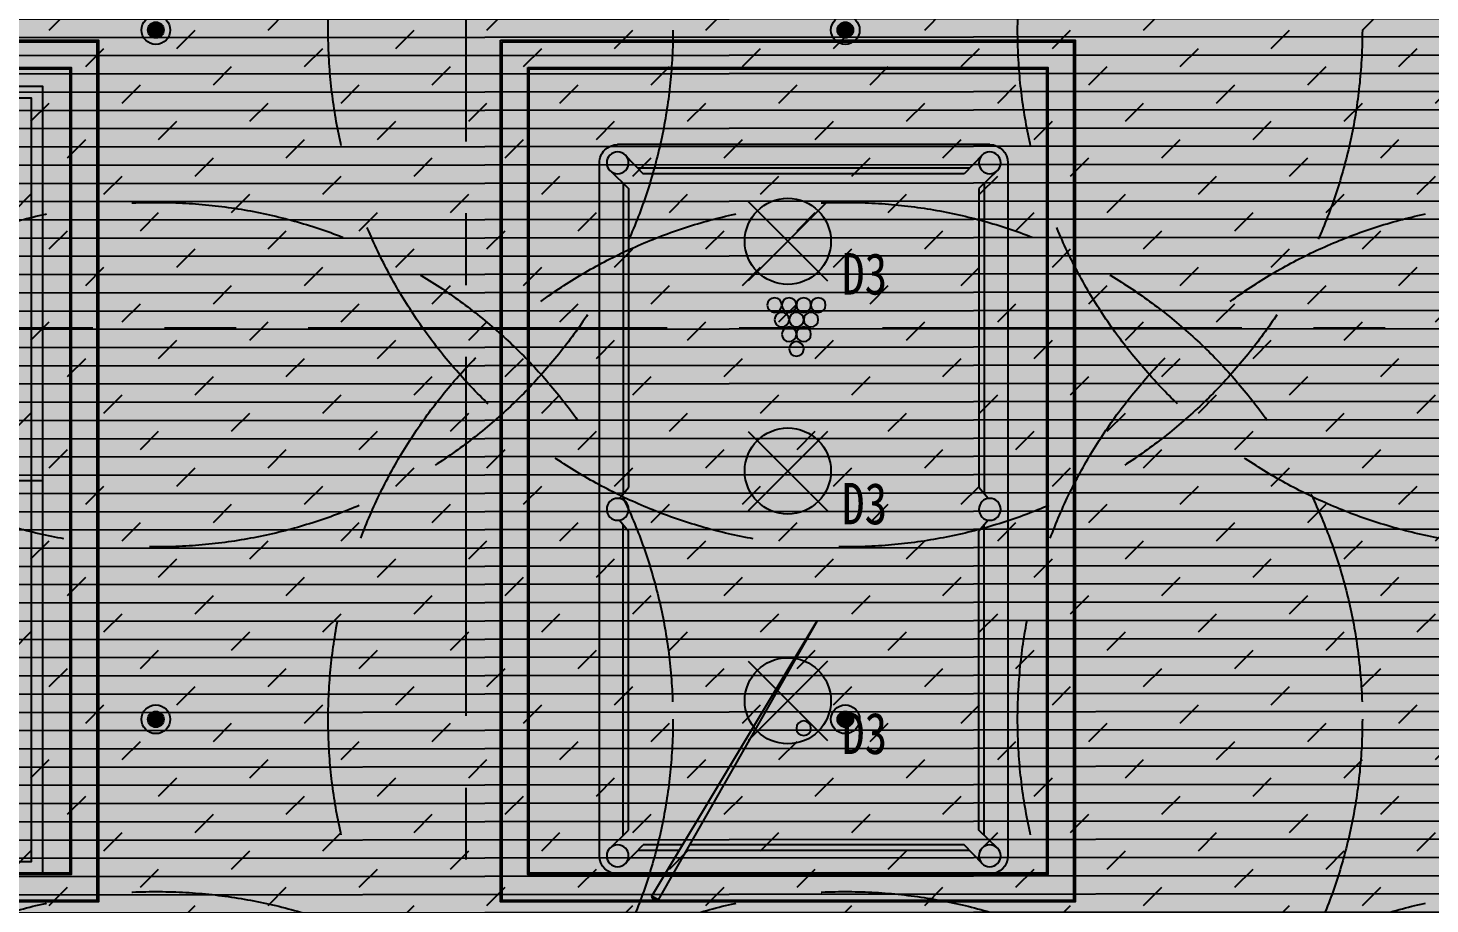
# Model space of a CAD drawing. Header units: millimetres. Extents: x -86392818 to -86307589, y 1129347621 to 1129375919.
# Drawn here: x -86329814 to -86324934, y 1129362966 to 1129366016 of the extents above; entities that cross this region are included whole.
import ezdxf
from ezdxf.enums import TextEntityAlignment as Align

# ---------------------------------------------------------------- set-up
doc = ezdxf.new("R2010")
doc.units = ezdxf.units.MM
doc.header["$LTSCALE"] = 1000
doc.linetypes.add('CENTER', pattern=[2, 1.25, -0.25, 0.25, -0.25])
doc.linetypes.add('DASH', pattern=[0.35, 0.25, -0.1])
doc.layers.get('Defpoints').update_dxf_attribs({"color": 250})
for name, color, linetype in [('A—轴线', 1, 'CENTER'), ('C—平顶—喷淋', 5, 'Continuous'), ('C—平顶—灯具', 1, 'Continuous'), ('C—平顶—轮廓线', 4, 'Continuous'), ('F—地坪—hatch', 8, 'Continuous'), ('P—平面—移动家具1', 165, 'Continuous')]:
    doc.layers.add(name, color=color, linetype=linetype)
doc.styles.add('黑体', font='simhei.ttf')

# ---------------------------------------------------------------- blocks, each defined once
blk = doc.blocks.new('A$C382B1C0A')
at = {"color": 0, "linetype": 'Continuous'}
blk.add_line((1369.999818149343, 1525.000078290497), (1369.999818149343, 7.829049718566239e-05), dxfattribs=at)
blk.add_lwpolyline([(2.9998181493429, 1525.000078290497), (2742.999818149343, 1525.000078290497), (2742.999818149343, 7.829049718566239e-05), (2.9998181493429, 7.829049718566239e-05)], close=True, dxfattribs=at)
at = {"color": 8}
blk.add_lwpolyline([(42.99981814935018, 1485.000078290497), (2702.999818149343, 1485.000078290497), (2702.999818149343, 40.00007829049719), (42.99981814935018, 40.00007829049719)], close=True, dxfattribs=at)
at = {"color": 8, "linetype": 'Continuous'}
for points in [[(272.4987297051921, 783.5421387835231), (157.7768331236439, 783.5421387835231), (157.7768331236439, 799.3663646644854), (272.4987297051921, 799.3663646644854)], [(2473.500906593494, 783.5421387835231), (2588.222803175042, 783.5421387835231), (2588.222803175042, 799.3663646644854), (2473.500906593494, 799.3663646644854)]]:
    blk.add_lwpolyline(points, close=True, dxfattribs=at)
at = {"color": 8, "linetype": 'Continuous', "extrusion": (0, 0, -1)}
blk.add_ellipse((328.6341090516507, 793.6466954810603), major_axis=(-75.74682220893446, -9.276003975891509e-15), ratio=0.9372760461573266, dxfattribs=at)
at = {"color": 8, "linetype": 'Continuous'}
blk.add_ellipse((2417.365527247035, 793.6466954810603), major_axis=(75.74682220893446, 9.276003975891509e-15), ratio=0.9372760461573266, dxfattribs=at)
blk = doc.blocks.new('snooker')
at = {"linetype": 'ByBlock'}
for p, q in [((0, 1.422399999999982), (-2.413000000000011, 1.422399999999982)), ((0, 1.422399999999982), (-2.413000000000011, 1.422399999999982)), ((-2.386550300123645, 1.3853496998764), (-2.324100000000044, 1.320799999999991)), ((-2.386550300123645, 1.3853496998764), (-2.324100000000044, 1.320799999999991)), ((-0.02644969987647983, 1.3853496998764), (-0.0888999999999669, 1.320799999999991)), ((-0.02644969987647983, 1.3853496998764), (-0.0888999999999669, 1.320799999999991)), ((-2.476499999999987, 1.358900000000006), (-2.476499999999987, 0.2554934691999904)), ((-2.476499999999987, 1.358900000000006), (-2.476499999999987, 0.2554934691999904)), ((-2.439360200119722, 1.332539799880323), (-2.374900000000025, 1.269999999999982)), ((-2.439360200119722, 1.332539799880323), (-2.374900000000025, 1.269999999999982)), ((-2.342530417800049, 1.339849999999984), (-1.259840000000054, 1.339849999999984)), ((-2.342530417800049, 1.339849999999984), (-1.259840000000054, 1.339849999999984)), ((-2.324100000000044, 1.320799999999991), (-1.282699999999977, 1.320799999999991)), ((-2.324100000000044, 1.320799999999991), (-1.282699999999977, 1.320799999999991)), ((-1.244131071468701, 1.352940766817966), (-1.282699999999977, 1.320799999999991)), ((-1.244131071468701, 1.352940766817966), (-1.282699999999977, 1.320799999999991)), ((-1.16886892853131, 1.352940766817966), (-1.130300000000034, 1.320799999999991)), ((-1.16886892853131, 1.352940766817966), (-1.130300000000034, 1.320799999999991)), ((-0.07046958220007582, 1.339849999999984), (-1.153160000000071, 1.339849999999984)), ((-0.07046958220007582, 1.339849999999984), (-1.153160000000071, 1.339849999999984)), ((-0.0888999999999669, 1.320799999999991), (-1.130300000000034, 1.320799999999991)), ((-0.0888999999999669, 1.320799999999991), (-1.130300000000034, 1.320799999999991)), ((0.02636020011959772, 1.332539799880323), (-0.03809999999998581, 1.269999999999982)), ((0.02636020011959772, 1.332539799880323), (-0.03809999999998581, 1.269999999999982)), ((0.06349999999997635, 1.358900000000006), (0.06349999999997635, 0.06350000000000477)), ((0.06349999999997635, 1.358900000000006), (0.06349999999997635, 0.06350000000000477)), ((-2.393950000000018, 1.288482462399998), (-2.393950000000018, 0.30250625299999)), ((-2.393950000000018, 1.288482462399998), (-2.393950000000018, 0.30250625299999)), ((-2.374900000000025, 1.269999999999982), (-2.374900000000025, 0.3133553549999988)), ((-2.374900000000025, 1.269999999999982), (-2.374900000000025, 0.3133553549999988)), ((-0.03809999999998581, 1.269999999999982), (-0.03809999999998581, 0.1524000000000001)), ((-0.03809999999998581, 1.269999999999982), (-0.03809999999998581, 0.1524000000000001)), ((-0.01904999999999291, 1.288482462399998), (-0.01904999999999291, 0.1339175381784514)), ((-0.01904999999999291, 1.288482462399998), (-0.01904999999999291, 0.1339175381784514)), ((-1.59455264020005, 0.7577684107999971), (-2.565954913800056, 0.2045482828000047)), ((-1.59455264020005, 0.7577684107999971), (-2.565954913800056, 0.2045482828000047)), ((-2.552886715400064, 0.182767960599989), (-1.59455264020005, 0.7577684107999971)), ((-2.552886715400064, 0.182767960599989), (-1.59455264020005, 0.7577684107999971)), ((-2.393950000000018, 0.278129999999976), (-2.393950000000018, 0.1339175375999844)), ((-2.393950000000018, 0.278129999999976), (-2.393950000000018, 0.1339175375999844)), ((-2.374900000000025, 0.2895599999999945), (-2.374900000000025, 0.1524000000000001)), ((-2.374900000000025, 0.2895599999999945), (-2.374900000000025, 0.1524000000000001)), ((-2.565954913800056, 0.2045482828000047), (-2.552886715400064, 0.182767960599989)), ((-2.565954913800056, 0.2045482828000047), (-2.552886715400064, 0.182767960599989)), ((-2.476499999999987, 0.2286000000000001), (-2.476499999999987, 0.06350000000000477)), ((-2.476499999999987, 0.2286000000000001), (-2.476499999999987, 0.06350000000000477)), ((-2.439360200119722, 0.08986020011965934), (-2.374900000000025, 0.1524000000000001)), ((-2.439360200119722, 0.08986020011965934), (-2.374900000000025, 0.1524000000000001)), ((0.02636020011959772, 0.08986020011965934), (-0.03809999999998581, 0.1524000000000001)), ((0.02636020011959772, 0.08986020011965934), (-0.03809999999998581, 0.1524000000000001)), ((-2.386550300123645, 0.03705030012358179), (-2.324100000000044, 0.1015999999999906)), ((-2.386550300123645, 0.03705030012358179), (-2.324100000000044, 0.1015999999999906)), ((-2.324100000000044, 0.1015999999999906), (-1.282699999999977, 0.1015999999999906)), ((-2.324100000000044, 0.1015999999999906), (-1.282699999999977, 0.1015999999999906)), ((-1.244131071468701, 0.06945923318201608), (-1.282699999999977, 0.1015999999999906)), ((-1.244131071468701, 0.06945923318201608), (-1.282699999999977, 0.1015999999999906)), ((-1.16886892853131, 0.06945923318201608), (-1.130300000000034, 0.1015999999999906)), ((-1.16886892853131, 0.06945923318201608), (-1.130300000000034, 0.1015999999999906)), ((-0.0888999999999669, 0.1015999999999906), (-1.130300000000034, 0.1015999999999906)), ((-0.0888999999999669, 0.1015999999999906), (-1.130300000000034, 0.1015999999999906)), ((-0.02644969987647983, 0.03705030012358179), (-0.0888999999999669, 0.1015999999999906)), ((-0.02644969987647983, 0.03705030012358179), (-0.0888999999999669, 0.1015999999999906)), ((-2.342530417800049, 0.08254999999999768), (-1.259840000000054, 0.08254999999999768)), ((-2.342530417800049, 0.08254999999999768), (-1.259840000000054, 0.08254999999999768)), ((-0.07046958220007582, 0.08254999999999768), (-1.153160000000071, 0.08254999999999768)), ((-0.07046958220007582, 0.08254999999999768), (-1.153160000000071, 0.08254999999999768)), ((-2.413000000000011, 0), (0, 0)), ((-2.413000000000011, 0), (0, 0))]:
    blk.add_line(p, q, dxfattribs=at)
for centre, radius in [((-2.413000000000011, 1.358900000000006), 0.03809999999999999), ((-2.413000000000011, 1.358900000000006), 0.03809999999999999), ((-1.206500000000005, 1.358900000000006), 0.03809999999999999), ((-1.206500000000005, 1.358900000000006), 0.03809999999999999), ((0, 1.358900000000006), 0.03809999999999999), ((0, 1.358900000000006), 0.03809999999999999), ((-0.4953000000000429, 0.7620000000000005), 0.0254), ((-0.4953000000000429, 0.7620000000000005), 0.0254), ((-1.968500000000063, 0.711199999999991), 0.0254), ((-1.968500000000063, 0.711199999999991), 0.0254), ((-0.5969000000000051, 0.711199999999991), 0.0254), ((-0.5969000000000051, 0.711199999999991), 0.0254), ((-0.546100000000024, 0.7365999999999815), 0.0254), ((-0.546100000000024, 0.7365999999999815), 0.0254), ((-0.4953000000000429, 0.711199999999991), 0.0254), ((-0.4953000000000429, 0.711199999999991), 0.0254), ((-0.6476999999999862, 0.6858000000000004), 0.0254), ((-0.6476999999999862, 0.6858000000000004), 0.0254), ((-0.5969000000000051, 0.6603999999999814), 0.0254), ((-0.5969000000000051, 0.6603999999999814), 0.0254), ((-0.546100000000024, 0.6858000000000004), 0.0254), ((-0.546100000000024, 0.6858000000000004), 0.0254), ((-0.4953000000000429, 0.6603999999999814), 0.0254), ((-0.4953000000000429, 0.6603999999999814), 0.0254), ((-0.546100000000024, 0.6349999999999909), 0.0254), ((-0.546100000000024, 0.6349999999999909), 0.0254), ((-0.4953000000000429, 0.6096000000000004), 0.0254), ((-0.4953000000000429, 0.6096000000000004), 0.0254), ((-2.413000000000011, 0.06350000000000477), 0.03809999999999999), ((-2.413000000000011, 0.06350000000000477), 0.03809999999999999), ((-1.206500000000005, 0.06350000000000477), 0.03809999999999999), ((-1.206500000000005, 0.06350000000000477), 0.03809999999999999), ((0, 0.06350000000000477), 0.03809999999999999), ((0, 0.06350000000000477), 0.03809999999999999)]:
    blk.add_circle(centre, radius, dxfattribs=at)
for centre, radius, start, end in [((-2.413000000000011, 1.358900000000006), 0.0635, 90, 180), ((-2.413000000000011, 1.358900000000006), 0.0635, 90, 180), ((0, 1.358900000000006), 0.0635, 0, 90), ((0, 1.358900000000006), 0.0635, 0, 90), ((-2.553282015600075, 0.1973414137999896), 0.0145788126, 150.3738400001997, 271.5536729999545), ((-2.553282015600075, 0.1973414137999896), 0.0145788126, 150.3738400001997, 271.5536729999545), ((-2.413000000000011, 0.06350000000000477), 0.0635, 180, 270), ((-2.413000000000011, 0.06350000000000477), 0.0635, 180, 270), ((0, 0.06350000000000477), 0.0635, 270, 0), ((0, 0.06350000000000477), 0.0635, 270, 0)]:
    blk.add_arc(centre, radius, start, end, dxfattribs=at)
blk = doc.blocks.new('A$C5AE9663F')
at = {"layer": 'A—轴线', "color": 24, "linetype": 'CENTER'}
for p, q in [((9200, -2850), (9200, 24600)), ((29900, 14500), (-4400, 14500))]:
    blk.add_line(p, q, dxfattribs=at)
blk = doc.blocks.new('dgdhffrhe')
at = {"layer": 'C—平顶—轮廓线'}
h = blk.add_hatch(color=256, dxfattribs=at)
h.dxf.hatch_style = 1
h.set_gradient(color1=(91, 91, 91), one_color=1, tint=1, name='INVSPHERICAL')
h.paths.add_polyline_path([(995, 1495), (-995, 1495), (-995, -1495), (995, -1495)])
h.paths.add_polyline_path([(-905, 1405), (905, 1405), (905, -1405), (-905, -1405)], flags=16)
h.paths.add_polyline_path([(-900, 1400), (900, 1400), (900, -1400), (-900, -1400)], flags=0)
for points in [[(-1000, 1500), (1000, 1500), (1000, -1500), (-1000, -1500)], [(-995, 1495), (995, 1495), (995, -1495), (-995, -1495)], [(-905, 1405), (905, 1405), (905, -1405), (-905, -1405)], [(-900, 1400), (900, 1400), (900, -1400), (-900, -1400)]]:
    blk.add_lwpolyline(points, close=True, dxfattribs=at)
blk = doc.blocks.new('gfdfgerge')
at = {"layer": 'C—平顶—灯具'}
for p, q in [((-138.2002101391554, 138.2002103328705), (138.2002101242542, -138.2002100944519)), ((138.2002101242542, 138.2002103328705), (-138.2002101391554, -138.2002100944519))]:
    blk.add_line(p, q, dxfattribs=at)
blk.add_circle((0, 0), 150, dxfattribs=at)
at = {"layer": 'C—平顶—灯具', "style": '黑体', "width": 0.8}
blk.add_text('D3', height=144.3749999999999, dxfattribs=at).set_placement((267.2341359704733, -113.2803404331207, 117.65074696896), align=Align.MIDDLE_CENTER)
blk = doc.blocks.new('pen lin')
at = {"layer": 'C—平顶—喷淋'}
blk.add_hatch(color=8, dxfattribs=at).paths.add_polyline_path([(-27.5, 0, 1), (27.5, 0, 1)])
for radius in [49.99999999999999, 27.49999999999999]:
    blk.add_circle((0, 0), radius, dxfattribs=at)
at = {"layer": 'Defpoints', "color": 251, "linetype": 'DASH', "ltscale": 3}
blk.add_circle((0, 0), 1800, dxfattribs=at)

msp = doc.modelspace()

# ---------------------------------------------------------------- hatches: boundary and pattern name
at = {"layer": 'C—平顶—轮廓线'}
h = msp.add_hatch(dxfattribs=at)
h.set_pattern_fill('AR-SAND', color=8, scale=5)
h.set_pattern_definition([(37.50000000000001, (0, 0), (-8.000156479920228, 244.7066186646712), [0, -193.04, 0, -215.9, 0, -206.375]), (7.499999999999999, (0, 0), (224.7616415690013, 358.4125502841771), [0, -104.14, 0, -173.99, 0, -66.67500000000001]), (327.5, (-156.21, 0), (395.496185120729, 0.718592339272881), [0, -63.5, 0, -228.6, 0, -298.45]), (317.5, (-156.21, 0), (381.7782262361486, 111.4646616286082), [0, -31.75, 0, -149.86, 0, -171.45])])
h.paths.add_polyline_path([(-86319389.20660238, 1129360620.965556), (-86319389.20660238, 1129370700.965556), (-86337189.20660238, 1129370700.965556), (-86337189.20660238, 1129370370.965556), (-86337569.20660238, 1129370370.965556), (-86337569.20660238, 1129367745.965556), (-86336969.20660238, 1129367745.965556), (-86336969.20660238, 1129361200.965556), (-86337189.20660238, 1129361200.965556), (-86337189.20660238, 1129360620.965556), (-86328589.20660241, 1129360620.965556), (-86328589.20660238, 1129361220.965556), (-86327989.20660238, 1129361220.965556), (-86327989.20660238, 1129360620.965556)])
at = {"layer": 'F—地坪—hatch'}
h = msp.add_hatch(dxfattribs=at)
h.set_pattern_fill('DOLMIT', color=250, scale=10)
h.set_pattern_definition([(0, (0, 0), (0, 63.5), []), (45, (0, 0), (-126.9999134350099, 126.9999134350099), [89.80256121069154, -179.6051224213831])])
h.paths.add_polyline_path([(-86319389.20660238, 1129360620.965556), (-86319389.20660238, 1129370920.965557), (-86337189.20660238, 1129370920.965556), (-86337189.20660238, 1129370370.965556), (-86337569.20660238, 1129370370.965556), (-86337569.20660238, 1129367745.965556), (-86337189.20660238, 1129367745.965556), (-86337189.20660238, 1129360620.965556), (-86328589.20660238, 1129360620.965556), (-86328589.20660238, 1129361220.965556), (-86327989.20660238, 1129361220.965556), (-86327989.20660238, 1129360620.965556)])

# ---------------------------------------------------------------- block references
at = {"layer": 'A—轴线'}
msp.add_blockref('A$C5AE9663F', (-86337489.20660238, 1129350470.834794), dxfattribs=at)
at = {"layer": 'C—平顶—喷淋'}
for p in [(-86329369.20660238, 1129366009.090557), (-86326969.20660238, 1129366009.090557), (-86324569.20660238, 1129366009.090557), (-86329369.20660238, 1129363609.090557), (-86326969.20660238, 1129363609.090557), (-86324569.20660238, 1129363609.090557), (-86329369.20660238, 1129361209.090557), (-86326969.20660238, 1129361209.090557), (-86324569.20660238, 1129361209.090557)]:
    msp.add_blockref('pen lin', p, dxfattribs=at)
at = {"layer": 'C—平顶—轮廓线'}
for name, p in [('dgdhffrhe', (-86330569.20660238, 1129364473.465556)), ('dgdhffrhe', (-86327169.20660238, 1129364473.465556)), ('gfdfgerge', (-86327169.20660238, 1129365273.465556)), ('gfdfgerge', (-86327169.20660238, 1129364473.465556)), ('gfdfgerge', (-86327169.20660238, 1129363673.465556))]:
    msp.add_blockref(name, p, dxfattribs=at)
at = {"layer": 'P—平面—移动家具1', "rotation": 89.99999999999999}
msp.add_blockref('A$C382B1C0A', (-86329763.8857975, 1129363070.065409), dxfattribs=at)
at = {"layer": 'P—平面—移动家具1', "xscale": -1000, "yscale": 1000, "zscale": 1000, "rotation": 270}
msp.add_blockref('snooker', (-86327825.18142773, 1129365546.565409), dxfattribs=at)

doc.saveas('drawing.dxf')
